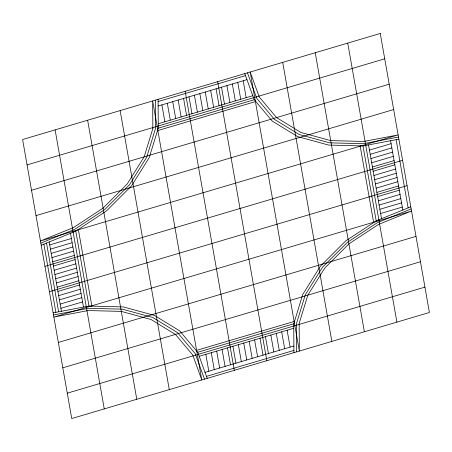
<?xml version="1.0" encoding="UTF-8"?>
<svg xmlns="http://www.w3.org/2000/svg" width="452" height="452" viewBox="0 0 452 452"><rect width="100%" height="100%" fill="white"/><g stroke="black" fill="none" stroke-linecap="round" stroke-linejoin="round"><path stroke-width="0.68" d="M40.844 243.097L74.586 229.379L104.779 209.536L129.379 184.919L146.702 157.211L155.561 128.295L155.364 100.146M41.217 245.21L75.642 231.209L106.457 210.96L131.56 185.845L149.233 157.573L158.279 128.069L158.076 99.344M410.783 206.79L376.358 220.791L345.543 241.04L320.44 266.155L302.767 294.427L293.721 323.931L293.924 352.656M411.156 208.903L377.414 222.621L347.221 242.464L322.621 267.081L305.298 294.789L296.439 323.705L296.636 351.854M158.093 101.564L245.509 75.637M158.121 106L246.967 79.654M158.245 123.758L252.798 95.717M27.069 164.884L384.725 58.822M158.234 128.21L254.301 99.722M157.482 130.656L255.798 101.502M31.533 190.252L389.189 84.185M36.002 215.615L393.658 109.553M49.714 244.911L71.393 238.486M369.437 150.098L391.116 143.674M50.46 249.142L72.139 242.713M370.182 154.33L391.861 147.9M51.206 253.369L72.879 246.939M370.928 158.556L392.602 152.126M51.952 257.595L73.625 251.171M371.674 162.782L393.347 156.352M52.692 261.821L74.371 255.397M372.42 167.008L394.093 160.584M44.94 266.347L402.596 160.285M53.438 266.053L75.117 259.623M373.16 171.24L394.839 164.81M54.183 270.279L75.863 263.849M373.906 175.466L395.585 169.037M54.929 274.505L76.603 268.081M374.651 179.693L396.325 173.263M55.675 278.737L77.349 272.307M375.397 183.919L397.071 177.495M56.415 282.963L78.094 276.534M376.137 188.151L397.816 181.721M57.161 287.189L78.84 280.76M376.883 192.377L398.562 185.947M49.404 291.715L407.06 185.653M57.907 291.416L79.58 284.992M377.629 196.603L399.308 190.179M58.653 295.648L80.326 289.218M378.375 200.829L400.048 194.405M59.398 299.874L81.072 293.444M379.121 205.061L400.794 198.631M60.139 304.1L81.818 297.67M379.861 209.287L401.54 202.858M60.884 308.326L82.563 301.902M380.607 213.513L402.286 207.089M58.342 342.446L415.998 236.385M62.811 367.815L420.467 261.748M196.202 350.498L294.518 321.344M197.699 352.277L293.766 323.79M67.275 393.178L424.931 287.116M199.202 356.283L293.755 328.242M205.033 372.346L293.879 346M206.491 376.363L293.907 350.436M398.5 137.035L363.515 143.696L329.672 142.843L299.275 134.538L274.398 119.339L256.736 98.293L247.487 72.828M398.873 139.148L363.171 145.945L328.638 145.075L297.625 136.6L272.24 121.096L254.216 99.615L244.781 73.631M53.127 312.852L88.829 306.055L123.362 306.925L154.375 315.4L179.76 330.904L197.784 352.385L207.219 378.369M53.5 314.965L88.485 308.304L122.328 309.157L152.725 317.462L177.602 332.661L195.264 353.707L204.513 379.171M396.11 139.674L408.122 207.875M390.596 140.725L402.805 210.033M368.527 144.922L381.522 218.689M347.741 43.098L396.884 322.123M363.001 145.939L376.205 220.887M360.142 145.866L373.651 222.57M315.225 52.737L364.374 331.768M282.715 62.382L331.858 341.407M243.187 80.778L246.165 97.688M287.122 330.209L290.099 347.119M237.769 82.383L240.746 99.293M281.698 331.813L284.681 348.724M232.351 83.987L235.328 100.898M276.279 333.423L279.263 350.334M226.932 85.597L229.91 102.508M270.861 335.028L273.839 351.938M221.514 87.202L224.491 104.113M265.443 336.638L268.42 353.549M217.683 81.665L266.827 360.69M216.09 88.812L219.073 105.723M260.024 338.243L263.002 355.153M210.672 90.417L213.649 107.327M254.606 339.853L257.583 356.764M205.253 92.027L208.231 108.938M249.188 341.458L252.165 358.368M199.835 93.632L202.812 110.542M243.769 343.062L246.747 359.973M194.416 95.236L197.394 112.147M238.351 344.673L241.328 361.583M188.998 96.847L191.976 113.757M232.927 346.277L235.91 363.188M185.173 91.31L234.317 370.335M183.58 98.451L186.557 115.362M227.509 347.887L230.486 364.798M178.161 100.061L181.139 116.972M222.09 349.492L225.068 366.402M172.737 101.666L175.721 118.577M216.672 351.102L219.649 368.013M167.319 103.276L170.302 120.187M211.253 352.707L214.231 369.617M161.901 104.881L164.878 121.791M205.835 354.311L208.813 371.222M120.142 110.593L169.285 389.618M87.626 120.232L136.775 399.263M78.349 229.43L91.858 306.134M75.795 231.113L88.999 306.06M55.116 129.877L104.259 408.902M70.478 233.311L83.473 307.077M49.195 241.967L61.404 311.275M46.533 243.046L58.647 311.801M43.878 244.125L55.89 312.326M152.849 128.526L144.165 156.85L127.198 183.992L103.107 208.106L73.523 227.542L40.471 240.984L398.127 134.922L363.854 141.442L330.706 140.612L300.93 132.476L276.556 117.588L259.256 96.971L250.199 72.026L299.343 351.051L299.151 323.474L307.835 295.15L324.802 268.008L348.893 243.894L378.477 224.458L411.529 211.016L53.873 317.078L88.146 310.558L121.294 311.388L151.07 319.524L175.444 334.412L192.744 355.029L201.801 379.974L152.657 100.949L152.849 128.526M380.256 33.454L22.6 139.515L71.744 418.546L429.4 312.485L380.256 33.454"/></g></svg>
